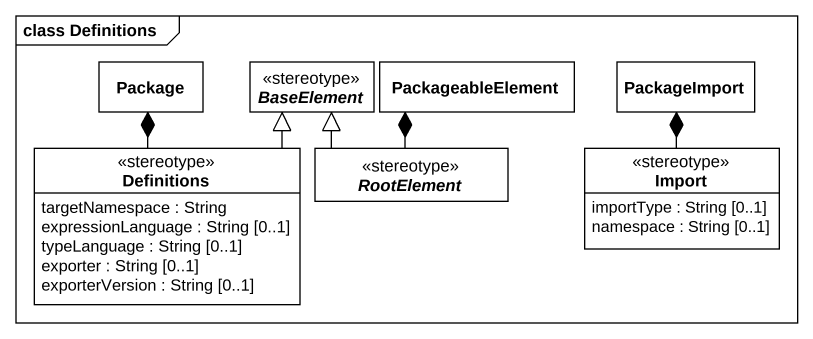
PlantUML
@startuml
mainframe class Definitions
hide circle
hide empty members
class "Package" as Package_
abstract class BaseElement <<stereotype>>
class PackageableElement
class PackageImport
class Definitions <<stereotype>> {
  targetNamespace : String
  expressionLanguage : String [0..1]
  typeLanguage : String [0..1]
  exporter : String [0..1]
  exporterVersion : String [0..1]
}
abstract class RootElement <<stereotype>>
class Import <<stereotype>> {
  importType : String [0..1]
  namespace : String [0..1]
}
Definitions -up-* Package_
Definitions -up-|> BaseElement
RootElement -up-|> BaseElement
RootElement -up-* PackageableElement
Import -up-* PackageImport
@enduml
